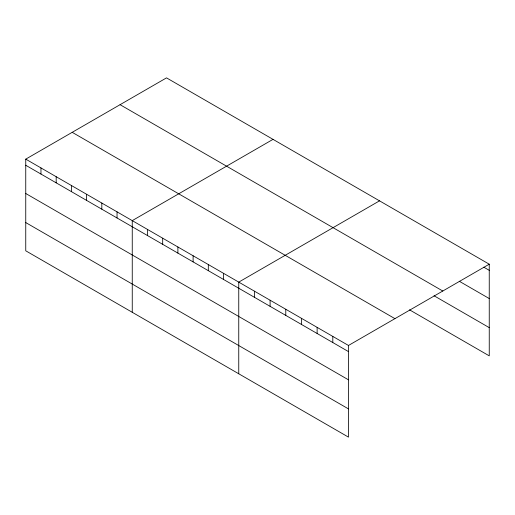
<?xml version="1.0" encoding="UTF-8"?>
<svg xmlns="http://www.w3.org/2000/svg" width="515" height="515" viewBox="0 0 515 515"><rect width="100%" height="100%" fill="white"/><g stroke="black" fill="none" stroke-linecap="round" stroke-linejoin="round"><path stroke-width="0.77" d="M25.75 159.141L348.481 345.468L348.481 437.132L25.75 250.805L25.75 159.141L166.519 77.868L489.25 264.195L489.25 355.859L409.509 309.824M273.021 139.359L132.252 220.626L132.252 312.29M379.523 200.844L238.754 282.117L238.754 373.781M348.481 345.468L489.25 264.195M483.797 267.182L489.25 270.33M459.264 281.242L489.25 298.552M120.066 104.687L442.797 291.02M434.042 295.758L489.25 327.637M72.203 132.323L394.934 318.65M25.75 165.27L348.481 351.597M25.75 193.492L348.481 379.825M25.75 222.577L348.481 408.904M332.806 336.417L332.806 342.546M317.131 327.366L317.131 333.495M301.455 318.315L301.455 324.45M285.78 309.27L285.78 315.399M270.105 300.219L270.105 306.348M254.429 291.168L254.429 297.297M223.542 273.33L223.542 279.465M208.324 264.549L208.324 270.678M193.112 255.762L193.112 261.897M177.894 246.981L177.894 253.11M162.682 238.194L162.682 244.322M147.464 229.413L147.464 235.542M117.04 211.845L117.04 217.974M101.822 203.058L101.822 209.187M86.61 194.277L86.61 200.406M71.392 185.49L71.392 191.619M56.18 176.709L56.18 182.838M40.962 167.922L40.962 174.051"/></g></svg>
